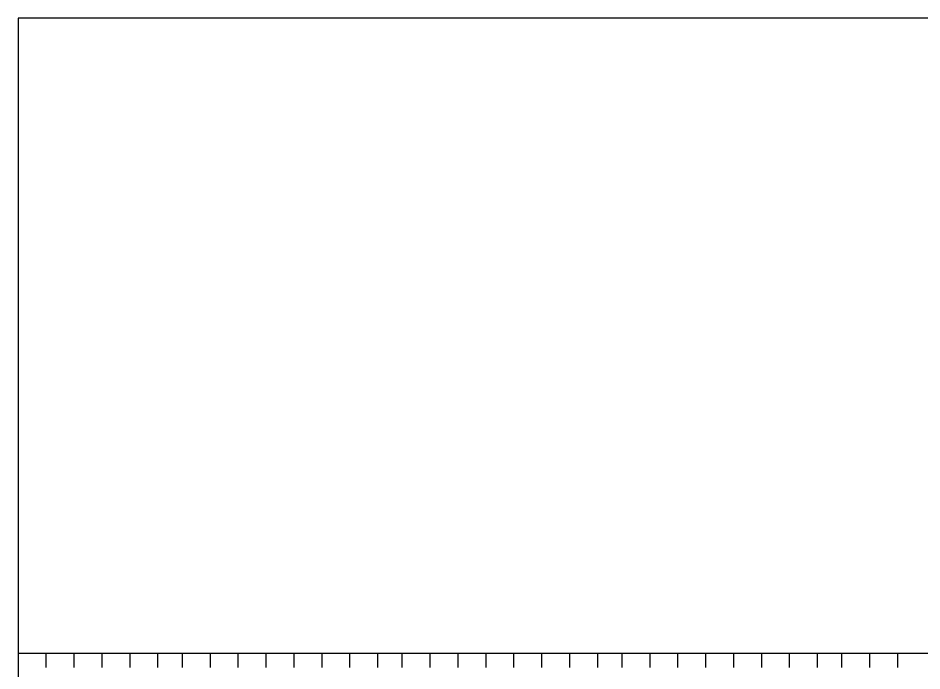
# Model space of a CAD drawing. Extents: x 69141456 to 70100388, y -33501327 to -33101377.
# Drawn here: x 69319852 to 69320402, y -33463818 to -33463420 of the extents above; entities that cross this region are included whole.
import ezdxf

# ---------------------------------------------------------------- set-up
doc = ezdxf.new("R2010")
doc.units = 0
doc.header["$LTSCALE"] = 100
doc.layers.add('PDF _СС_ЗВ_Оборудование', color=1, linetype='Continuous')

msp = doc.modelspace()

# ---------------------------------------------------------------- linework, layer by layer
at = {"layer": 'PDF _СС_ЗВ_Оборудование', "lineweight": 30}
msp.add_lwpolyline([(69321469.28, -33464191.77), (69321469.28, -33463420.17), (69319851.68, -33463420.17), (69319851.68, -33464191.77)], close=True, dxfattribs=at)
for points in [[(69321475.65, -33463807.03), (69319851.68, -33463807.03), (69319851.68, -33463815.54)], [(69319868.68, -33463807.03), (69319868.68, -33463815.54)], [(69319885.69, -33463807.03), (69319885.69, -33463815.54)], [(69319902.69, -33463807.03), (69319902.69, -33463815.54)], [(69319919.7, -33463807.03), (69319919.7, -33463815.54)], [(69319936.7, -33463807.03), (69319936.7, -33463815.54)], [(69319951.58, -33463807.03), (69319951.58, -33463815.54)], [(69319968.59, -33463807.03), (69319968.59, -33463815.54)], [(69319985.59, -33463807.03), (69319985.59, -33463815.54)], [(69320002.6, -33463807.03), (69320002.6, -33463815.54)], [(69320019.6, -33463807.03), (69320019.6, -33463815.54)], [(69320036.61, -33463807.03), (69320036.61, -33463815.54)], [(69320053.61, -33463807.03), (69320053.61, -33463815.54)], [(69320070.62, -33463807.03), (69320070.62, -33463815.54)], [(69320085.5, -33463807.03), (69320085.5, -33463815.54)], [(69320102.5, -33463807.03), (69320102.5, -33463815.54)], [(69320119.51, -33463807.03), (69320119.51, -33463815.54)], [(69320136.51, -33463807.03), (69320136.51, -33463815.54)], [(69320153.52, -33463807.03), (69320153.52, -33463815.54)], [(69320170.52, -33463807.03), (69320170.52, -33463815.54)], [(69320187.53, -33463807.03), (69320187.53, -33463815.54)], [(69320204.53, -33463807.03), (69320204.53, -33463815.54)], [(69320219.41, -33463807.03), (69320219.41, -33463815.54)], [(69320236.42, -33463807.03), (69320236.42, -33463815.54)], [(69320253.42, -33463807.03), (69320253.42, -33463815.54)], [(69320270.43, -33463807.03), (69320270.43, -33463815.54)], [(69320287.43, -33463807.03), (69320287.43, -33463815.54)], [(69320304.44, -33463807.03), (69320304.44, -33463815.54)], [(69320321.44, -33463807.03), (69320321.44, -33463815.54)], [(69320338.45, -33463807.03), (69320338.45, -33463815.54)], [(69320353.32, -33463807.03), (69320353.32, -33463815.54)], [(69320370.33, -33463807.03), (69320370.33, -33463815.54)], [(69320387.33, -33463807.03), (69320387.33, -33463815.54)]]:
    msp.add_lwpolyline(points, dxfattribs=at)

doc.saveas('drawing.dxf')
